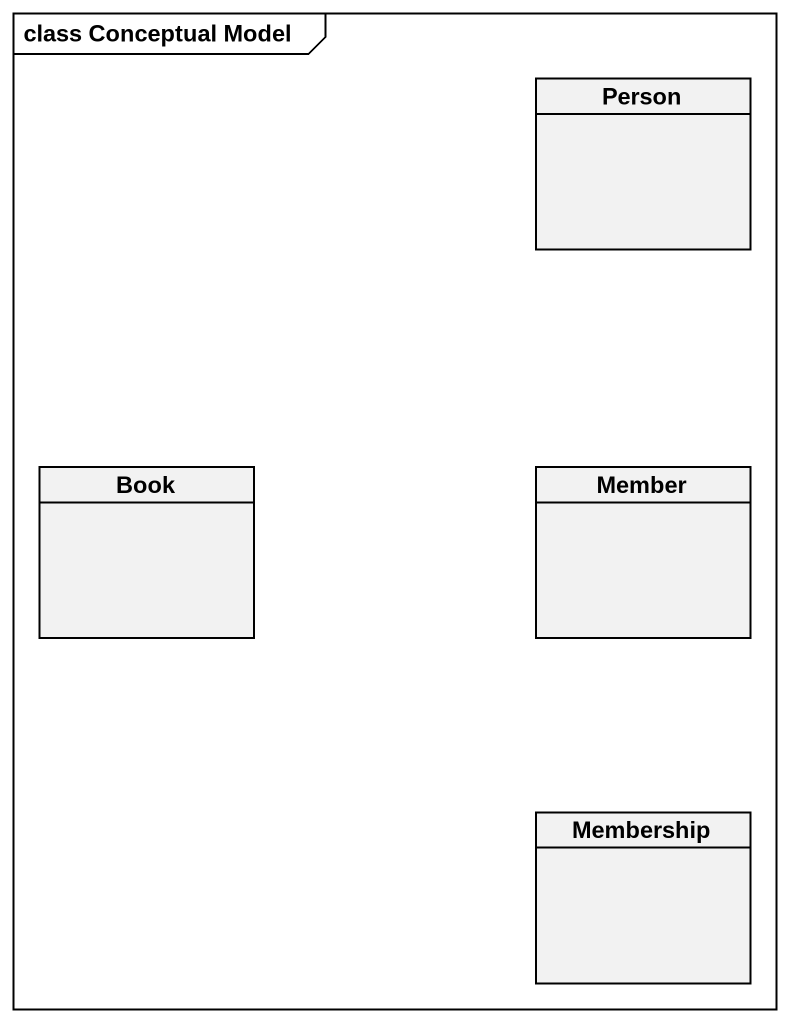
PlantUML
@startuml
mainframe class Conceptual Model
hide circle
hide empty members
class "Person" as Person_
class Book
class Member
class Membership
@enduml
